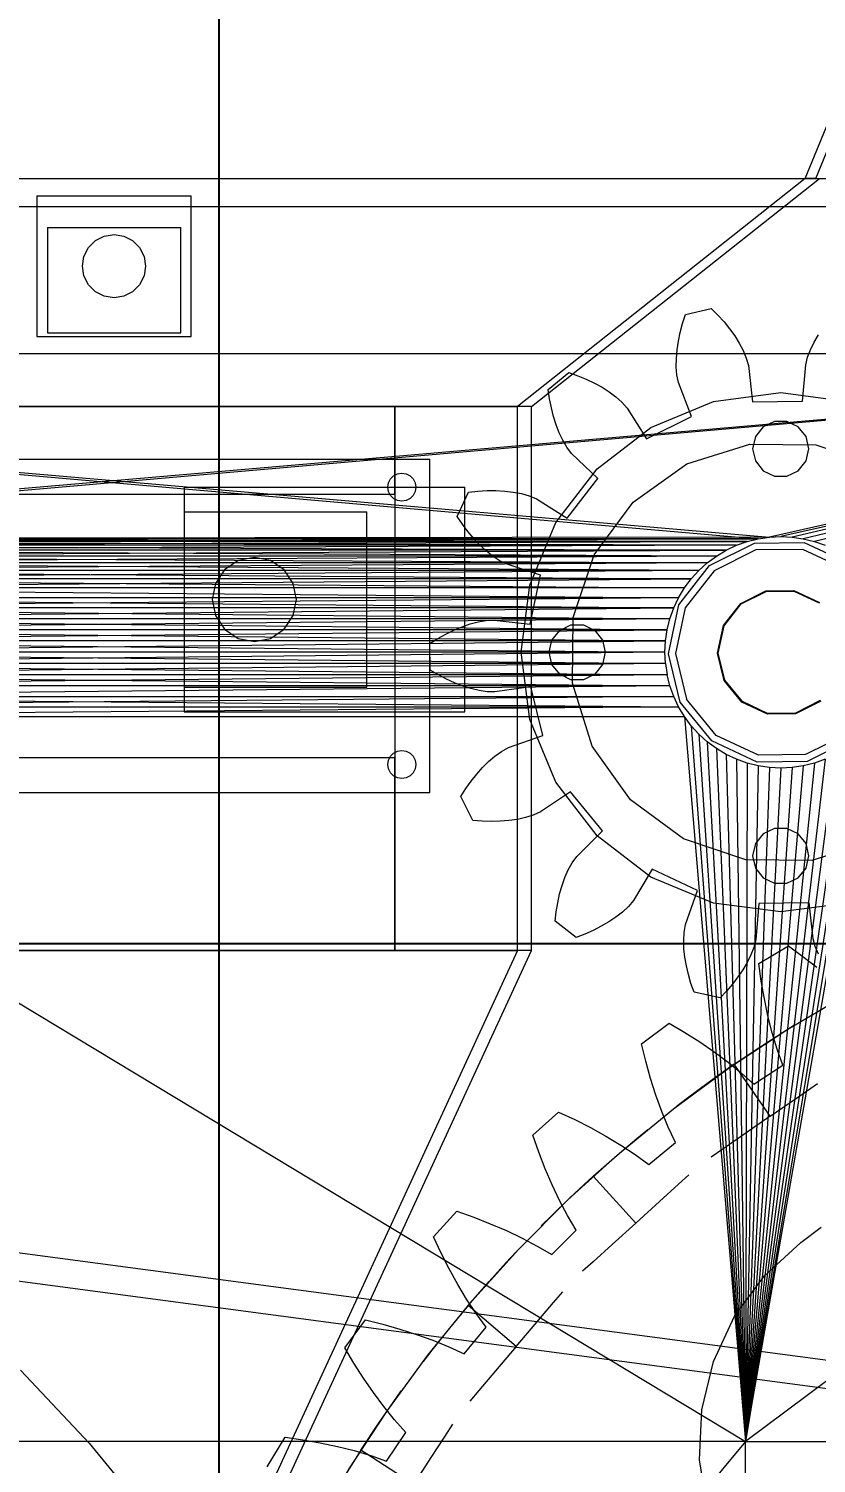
# Model space of a CAD drawing. Header units: millimetres. Extents: x -1970 to 34302, y -65268 to 6837.
# Drawn here: x 25703.9 to 25928.3, y 1933.8 to 2342.7 of the extents above; entities that cross this region are included whole.
import ezdxf

# ---------------------------------------------------------------- set-up
doc = ezdxf.new("R2010")
doc.units = ezdxf.units.MM
doc.layers.add('COTAS_P', color=1, linetype='Continuous', lineweight=0)
doc.layers.add('lateral_briquetadora', color=7, linetype='Continuous', lineweight=0)
doc.dimstyles.new('R19_100', dxfattribs={"dimtxt": 250, "dimasz": 150, "dimexe": 150, "dimexo": 80, "dimgap": 100, "dimtad": 1, "dimtih": 1, "dimtoh": 1, "dimdsep": 46, "dimcen": 0.09, "dimadec": 0, "dimazin": 0, "dimtfac": 1, "dimtdec": 4, "dimtofl": 0, "dimtmove": 0, "dimatfit": 3, "dimfxl": 1, "dimtolj": 1, "dimtzin": 0, "dimarcsym": 0})

# ---------------------------------------------------------------- blocks, each defined once
blk = doc.blocks.new('*D5')
at = {"layer": 'COTAS_P', "color": 0, "lineweight": -2, "transparency": 16777216}
for p, q in [((25438.19, 3195.06), (25908.19, 3195.06)), ((25758.19, 150), (25758.19, 3045.06)), ((25438.19, 0), (25908.19, 0))]:
    blk.add_line(p, q, dxfattribs=at)
at = {"layer": 'COTAS_P', "color": 0, "transparency": 16777216}
for points in [[(25733.19, 3045.06), (25783.19, 3045.06), (25758.19, 3195.06)], [(25733.19, 150), (25783.19, 150), (25758.19, 0)]]:
    blk.add_solid(points, dxfattribs=at)
at = {"layer": 'Defpoints', "color": 0, "transparency": 16777216}
for p in [(25358.19, 3195.06), (25758.19, 3195.06), (25358.19, 0)]:
    blk.add_point(p, dxfattribs=at)
blk = doc.blocks.new('*D6')
at = {"layer": 'COTAS_P', "color": 0, "lineweight": -2, "transparency": 16777216}
for p, q in [((25128.19, 1262), (25128.19, 2232)), ((27628.19, 1262), (27628.19, 2232)), ((25278.19, 2082), (27478.19, 2082))]:
    blk.add_line(p, q, dxfattribs=at)
at = {"layer": 'COTAS_P', "color": 0, "transparency": 16777216}
for points in [[(25278.19, 2107), (25278.19, 2057), (25128.19, 2082)], [(27478.19, 2107), (27478.19, 2057), (27628.19, 2082)]]:
    blk.add_solid(points, dxfattribs=at)
at = {"layer": 'Defpoints', "color": 0, "transparency": 16777216}
for p in [(27628.19, 2082), (25128.19, 1182), (27628.19, 1182)]:
    blk.add_point(p, dxfattribs=at)

msp = doc.modelspace()

# ---------------------------------------------------------------- linework, layer by layer
at = {"layer": 'lateral_briquetadora'}
for p, q in [((25925.187, 2300), (26075.187, 2667.25)), ((25928.187, 2300), (26078.187, 2667.25)), ((25501.187, 2300), (25955.187, 2300)), ((25528.187, 2300), (25928.187, 2300)), ((25531.187, 2300), (25925.187, 2300)), ((25925.187, 2300), (25843.187, 2235)), ((25847.187, 2235), (25929.187, 2300)), ((25928.187, 2300), (25925.187, 2300)), ((25925.187, 2300), (25929.187, 2300)), ((25706.187, 2295), (25750.187, 2295)), ((25706.187, 2295), (25706.187, 2255)), ((25750.187, 2255), (25750.187, 2295)), ((25501.187, 2292), (25955.187, 2292)), ((25709.187, 2286), (25747.187, 2286)), ((25709.187, 2286), (25709.187, 2256)), ((25747.187, 2256), (25747.187, 2286)), ((25720.905, 2280.29), (25722.897, 2282.281)), ((25722.897, 2282.281), (25725.405, 2283.56)), ((25725.405, 2283.56), (25728.187, 2284)), ((25728.187, 2284), (25730.968, 2283.56)), ((25730.968, 2283.56), (25733.477, 2282.281)), ((25733.477, 2282.281), (25735.468, 2280.29)), ((25719.187, 2275), (25719.627, 2277.781)), ((25719.627, 2277.781), (25720.905, 2280.29)), ((25735.468, 2280.29), (25736.746, 2277.781)), ((25736.746, 2277.781), (25737.187, 2275)), ((25719.627, 2272.219), (25719.187, 2275)), ((25737.187, 2275), (25736.746, 2272.219)), ((25720.905, 2269.71), (25719.627, 2272.219)), ((25722.897, 2267.719), (25720.905, 2269.71)), ((25735.468, 2269.71), (25733.477, 2267.719)), ((25736.746, 2272.219), (25735.468, 2269.71)), ((25725.405, 2266.44), (25722.897, 2267.719)), ((25728.187, 2266), (25725.405, 2266.44)), ((25730.968, 2266.44), (25728.187, 2266)), ((25733.477, 2267.719), (25730.968, 2266.44)), ((25890.198, 2258.637), (25891.003, 2261.185)), ((25891.003, 2261.185), (25898.405, 2262.974)), ((25898.405, 2262.974), (25900.286, 2261.076)), ((25900.286, 2261.076), (25902.029, 2259.13)), ((25889.536, 2256.11), (25890.198, 2258.637)), ((25902.029, 2259.13), (25903.629, 2257.142)), ((25903.629, 2257.142), (25905.077, 2255.114)), ((25706.187, 2255), (25750.187, 2255)), ((25709.187, 2256), (25747.187, 2256)), ((25888.659, 2251.144), (25889.021, 2253.61)), ((25889.021, 2253.61), (25889.536, 2256.11)), ((25905.077, 2255.114), (25906.363, 2253.05)), ((25906.363, 2253.05), (25907.47, 2250.953)), ((25926.695, 2251.199), (25927.749, 2253.324)), ((25927.749, 2253.324), (25928.981, 2255.42)), ((25308.187, 2250), (25914.952, 2197.791)), ((26148.187, 2250), (25308.187, 2250)), ((25308.187, 2250), (25911.749, 2197.316)), ((26148.187, 2250), (25541.421, 2197.791)), ((26148.187, 2250), (25544.625, 2197.316)), ((25888.431, 2246.349), (25888.458, 2248.721)), ((25888.458, 2248.721), (25888.659, 2251.144)), ((25907.47, 2250.953), (25908.368, 2248.823)), ((25908.368, 2248.823), (25908.965, 2246.655)), ((26148.187, 2250), (25914.952, 2197.791)), ((26148.187, 2250), (25918.187, 2197.95)), ((26148.187, 2250), (25921.421, 2197.791)), ((26148.187, 2250), (25924.625, 2197.316)), ((25925.312, 2246.864), (25925.853, 2249.047)), ((25925.853, 2249.047), (25926.695, 2251.199)), ((26148.187, 2250), (25927.766, 2196.529)), ((25851.94, 2239.86), (25857.833, 2244.684)), ((25857.833, 2244.684), (25860.351, 2243.789)), ((25888.605, 2244.045), (25888.431, 2246.349)), ((25908.965, 2246.655), (25910.125, 2236.372)), ((25924.415, 2236.555), (25925.312, 2246.864)), ((25860.351, 2243.789), (25862.766, 2242.793)), ((25862.766, 2242.793), (25865.07, 2241.695)), ((25865.07, 2241.695), (25867.255, 2240.497)), ((25889.065, 2241.844), (25888.605, 2244.045)), ((25892.73, 2232.166), (25889.065, 2241.844)), ((25852.32, 2237.215), (25851.94, 2239.86)), ((25852.82, 2234.651), (25852.32, 2237.215)), ((25867.255, 2240.497), (25869.309, 2239.195)), ((25869.309, 2239.195), (25871.217, 2237.786)), ((25871.217, 2237.786), (25872.95, 2236.257)), ((25899.034, 2236.429), (25918.187, 2238.95)), ((25910.125, 2236.372), (25924.415, 2236.555)), ((25918.187, 2238.95), (25937.339, 2236.429)), ((25843.187, 2235), (25613.187, 2235)), ((25648.187, 2235), (25808.187, 2235)), ((25808.187, 2235), (25843.187, 2235)), ((25808.187, 2235), (25808.187, 2080)), ((25808.187, 2210), (25808.187, 2235)), ((25847.187, 2235), (25843.187, 2235)), ((25843.187, 2080), (25843.187, 2235)), ((25847.187, 2080), (25847.187, 2235)), ((25853.441, 2232.176), (25852.82, 2234.651)), ((25872.95, 2236.257), (25874.428, 2234.562)), ((25874.428, 2234.562), (25879.935, 2225.801)), ((25881.187, 2229.036), (25899.034, 2236.429)), ((25854.185, 2229.797), (25853.441, 2232.176)), ((25855.055, 2227.526), (25854.185, 2229.797)), ((25865.861, 2217.276), (25881.187, 2229.036)), ((25879.935, 2225.801), (25892.73, 2232.166)), ((25913.199, 2229.205), (25910.979, 2226.421)), ((25916.406, 2230.75), (25913.199, 2229.205)), ((25919.967, 2230.75), (25916.406, 2230.75)), ((25923.174, 2229.205), (25919.967, 2230.75)), ((25925.394, 2226.421), (25923.174, 2229.205)), ((25856.06, 2225.378), (25855.055, 2227.526)), ((25857.217, 2223.377), (25856.06, 2225.378)), ((25891.463, 2218.67), (25909.371, 2224.299)), ((25909.371, 2224.299), (25928.143, 2224.118)), ((25910.979, 2226.421), (25910.187, 2222.95)), ((25926.187, 2222.95), (25925.394, 2226.421)), ((25858.586, 2221.594), (25857.217, 2223.377)), ((25866.087, 2214.465), (25858.586, 2221.594)), ((25910.187, 2222.95), (25910.979, 2219.479)), ((25925.394, 2219.479), (25926.187, 2222.95)), ((25928.143, 2224.118), (25945.939, 2218.146)), ((25638.187, 2220), (25818.187, 2220)), ((25808.951, 2215.804), (25810.187, 2216)), ((25810.187, 2216), (25811.423, 2215.804)), ((25818.187, 2125), (25818.187, 2220)), ((25854.101, 2201.95), (25865.861, 2217.276)), ((25876.171, 2207.783), (25891.463, 2218.67)), ((25910.979, 2219.479), (25913.199, 2216.696)), ((25913.199, 2216.696), (25916.406, 2215.151)), ((25919.967, 2215.151), (25923.174, 2216.696)), ((25923.174, 2216.696), (25925.394, 2219.479)), ((25748.187, 2212), (25828.187, 2212)), ((25748.187, 2212), (25748.187, 2148)), ((25806.187, 2212), (25806.382, 2213.236)), ((25806.382, 2210.764), (25806.187, 2212)), ((25806.382, 2213.236), (25806.951, 2214.351)), ((25806.951, 2214.351), (25807.835, 2215.236)), ((25807.835, 2215.236), (25808.951, 2215.804)), ((25811.423, 2215.804), (25812.538, 2215.236)), ((25812.538, 2215.236), (25813.423, 2214.351)), ((25813.423, 2214.351), (25813.991, 2213.236)), ((25813.991, 2213.236), (25814.187, 2212)), ((25814.187, 2212), (25813.991, 2210.764)), ((25828.187, 2148), (25828.187, 2212)), ((25857.321, 2203.178), (25866.087, 2214.465)), ((25916.406, 2215.151), (25919.967, 2215.151)), ((25648.187, 2210), (25808.187, 2210)), ((25806.951, 2209.649), (25806.382, 2210.764)), ((25807.835, 2208.764), (25806.951, 2209.649)), ((25808.951, 2208.196), (25807.835, 2208.764)), ((25810.187, 2208), (25808.951, 2208.196)), ((25811.423, 2208.196), (25810.187, 2208)), ((25812.538, 2208.764), (25811.423, 2208.196)), ((25813.423, 2209.649), (25812.538, 2208.764)), ((25813.991, 2210.764), (25813.423, 2209.649)), ((25825.999, 2203.698), (25829.215, 2210.602)), ((25829.215, 2210.602), (25831.872, 2210.888)), ((25831.872, 2210.888), (25834.48, 2211.038)), ((25834.48, 2211.038), (25837.032, 2211.049)), ((25837.032, 2211.049), (25839.52, 2210.917)), ((25839.52, 2210.917), (25841.936, 2210.636)), ((25841.936, 2210.636), (25844.266, 2210.194)), ((25844.266, 2210.194), (25846.491, 2209.568)), ((25846.491, 2209.568), (25848.558, 2208.682)), ((25848.558, 2208.682), (25857.321, 2203.178)), ((25748.187, 2205), (25800.187, 2205)), ((25748.187, 2205), (25748.187, 2155)), ((25800.187, 2155), (25800.187, 2205)), ((25864.991, 2192.703), (25876.171, 2207.783)), ((25827.489, 2201.48), (25825.999, 2203.698)), ((25829.052, 2199.387), (25827.489, 2201.48)), ((25846.708, 2184.103), (25854.101, 2201.95)), ((25541.421, 2197.791), (25911.749, 2197.316)), ((25914.952, 2197.791), (25544.625, 2197.316)), ((25908.607, 2196.529), (25544.625, 2197.316)), ((25911.749, 2197.316), (25544.625, 2197.316)), ((25547.766, 2196.529), (25911.749, 2197.316)), ((25905.558, 2195.438), (25547.766, 2196.529)), ((25908.607, 2196.529), (25547.766, 2196.529)), ((25550.815, 2195.438), (25908.607, 2196.529)), ((25830.685, 2197.426), (25829.052, 2199.387)), ((25832.387, 2195.606), (25830.685, 2197.426)), ((25834.156, 2193.938), (25832.387, 2195.606)), ((25897.916, 2189.711), (25910.667, 2196.054)), ((25905.558, 2195.438), (25908.607, 2196.529)), ((25908.607, 2196.529), (25911.749, 2197.316)), ((25910.667, 2196.054), (25924.907, 2196.237)), ((25911.749, 2197.316), (25914.952, 2197.791)), ((25914.952, 2197.791), (25918.187, 2197.95)), ((25918.187, 2197.95), (25921.421, 2197.791)), ((25921.421, 2197.791), (25924.625, 2197.316)), ((25924.625, 2197.316), (25927.766, 2196.529)), ((25924.907, 2196.237), (25937.816, 2190.222)), ((25927.766, 2196.529), (25930.815, 2195.438)), ((25550.815, 2195.438), (25902.63, 2194.054)), ((25905.558, 2195.438), (25550.815, 2195.438)), ((25905.558, 2195.438), (25553.743, 2194.054)), ((25899.853, 2192.389), (25553.743, 2194.054)), ((25902.63, 2194.054), (25553.743, 2194.054)), ((25556.52, 2192.389), (25902.63, 2194.054)), ((25899.853, 2192.389), (25556.52, 2192.389)), ((25556.52, 2192.389), (25897.252, 2190.46)), ((25899.853, 2192.389), (25559.122, 2190.46)), ((25768.187, 2192), (25763.594, 2191.087)), ((25772.779, 2191.087), (25768.187, 2192)), ((25835.994, 2192.438), (25834.156, 2193.938)), ((25837.904, 2191.137), (25835.994, 2192.438)), ((25859.018, 2174.906), (25864.991, 2192.703)), ((25897.252, 2190.46), (25899.853, 2192.389)), ((25911.137, 2194.11), (25899.183, 2188.164)), ((25899.853, 2192.389), (25902.63, 2194.054)), ((25902.63, 2194.054), (25905.558, 2195.438)), ((25924.487, 2194.281), (25911.137, 2194.11)), ((25936.589, 2188.643), (25924.487, 2194.281)), ((25894.852, 2188.285), (25559.122, 2190.46)), ((25897.252, 2190.46), (25559.122, 2190.46)), ((25897.252, 2190.46), (25561.521, 2188.285)), ((25561.521, 2188.285), (25892.677, 2185.885)), ((25894.852, 2188.285), (25561.521, 2188.285)), ((25894.852, 2188.285), (25563.696, 2185.885)), ((25759.701, 2188.485), (25757.1, 2184.592)), ((25763.594, 2191.087), (25759.701, 2188.485)), ((25776.672, 2188.485), (25772.779, 2191.087)), ((25779.273, 2184.592), (25776.672, 2188.485)), ((25839.912, 2190.125), (25837.904, 2191.137)), ((25849.763, 2186.956), (25839.912, 2190.125)), ((25889.18, 2178.464), (25897.916, 2189.711)), ((25899.183, 2188.164), (25890.993, 2177.619)), ((25892.677, 2185.885), (25894.852, 2188.285)), ((25894.852, 2188.285), (25897.252, 2190.46)), ((25563.696, 2185.885), (25890.748, 2183.284)), ((25892.677, 2185.885), (25563.696, 2185.885)), ((25565.625, 2183.284), (25892.677, 2185.885)), ((25757.1, 2184.592), (25756.187, 2180)), ((25780.187, 2180), (25779.273, 2184.592)), ((25844.187, 2164.95), (25846.708, 2184.103)), ((25846.762, 2172.984), (25849.763, 2186.956)), ((25890.748, 2183.284), (25892.677, 2185.885)), ((25565.625, 2183.284), (25889.083, 2180.506)), ((25890.748, 2183.284), (25565.625, 2183.284)), ((25567.29, 2180.506), (25887.699, 2177.579)), ((25889.083, 2180.506), (25567.29, 2180.506)), ((25889.083, 2180.506), (25568.675, 2177.579)), ((25756.187, 2180), (25757.1, 2175.408)), ((25779.273, 2175.408), (25780.187, 2180)), ((25887.699, 2177.579), (25889.083, 2180.506)), ((25889.083, 2180.506), (25890.748, 2183.284)), ((25906.784, 2178.878), (25913.957, 2182.446)), ((25906.911, 2178.724), (25914.004, 2182.252)), ((26228.187, 2180), (25908.187, 1940)), ((25913.957, 2182.446), (25921.967, 2182.549)), ((25914.004, 2182.252), (25921.925, 2182.353)), ((25921.925, 2182.353), (25929.105, 2179.008)), ((25921.967, 2182.549), (25929.228, 2179.166)), ((25568.675, 2177.579), (25886.608, 2174.53)), ((25887.699, 2177.579), (25568.675, 2177.579)), ((25569.766, 2174.53), (25887.699, 2177.579)), ((25757.1, 2175.408), (25759.701, 2171.515)), ((25776.672, 2171.515), (25779.273, 2175.408)), ((25886.189, 2164.54), (25889.18, 2178.464)), ((25886.608, 2174.53), (25887.699, 2177.579)), ((25890.993, 2177.619), (25888.189, 2164.566)), ((25901.87, 2172.552), (25906.784, 2178.878)), ((25902.052, 2172.467), (25906.911, 2178.724)), ((25886.608, 2174.53), (25569.766, 2174.53)), ((25569.766, 2174.53), (25885.821, 2171.388)), ((25886.608, 2174.53), (25570.552, 2171.388)), ((25570.552, 2171.388), (25885.345, 2168.185)), ((25885.821, 2171.388), (25570.552, 2171.388)), ((25571.028, 2168.185), (25885.821, 2171.388)), ((25759.701, 2171.515), (25763.594, 2168.913)), ((25772.779, 2168.913), (25776.672, 2171.515)), ((25822.773, 2170.155), (25825.067, 2171.272)), ((25825.067, 2171.272), (25827.367, 2172.233)), ((25827.367, 2172.233), (25829.665, 2173.027)), ((25829.665, 2173.027), (25831.956, 2173.64)), ((25831.956, 2173.64), (25834.232, 2174.041)), ((25834.232, 2174.041), (25836.479, 2174.14)), ((25836.479, 2174.14), (25846.762, 2172.984)), ((25852.979, 2168.421), (25855.199, 2171.205)), ((25855.199, 2171.205), (25858.406, 2172.75)), ((25858.406, 2172.75), (25861.967, 2172.75)), ((25858.838, 2156.135), (25859.018, 2174.906)), ((25861.967, 2172.75), (25865.174, 2171.205)), ((25865.174, 2171.205), (25867.394, 2168.421)), ((25885.345, 2168.185), (25885.821, 2171.388)), ((25885.821, 2171.388), (25886.608, 2174.53)), ((25900.188, 2164.72), (25901.87, 2172.552)), ((25900.388, 2164.722), (25902.052, 2172.467)), ((25571.028, 2168.185), (25885.187, 2164.95)), ((25885.345, 2168.185), (25571.028, 2168.185)), ((25571.187, 2164.95), (25885.345, 2168.185)), ((25763.594, 2168.913), (25768.187, 2168)), ((25768.187, 2168), (25772.779, 2168.913)), ((25818.219, 2167.477), (25820.488, 2168.888)), ((25818.316, 2159.862), (25818.219, 2167.477)), ((25820.488, 2168.888), (25822.773, 2170.155)), ((25852.187, 2164.95), (25852.979, 2168.421)), ((25867.394, 2168.421), (25868.187, 2164.95)), ((25885.187, 2164.95), (25885.345, 2168.185)), ((25885.187, 2164.95), (25571.028, 2161.716)), ((25571.187, 2164.95), (25885.345, 2161.716)), ((25885.187, 2164.95), (25571.187, 2164.95)), ((25846.708, 2145.798), (25844.187, 2164.95)), ((25852.979, 2161.479), (25852.187, 2164.95)), ((25868.187, 2164.95), (25867.394, 2161.479)), ((25885.345, 2161.716), (25885.187, 2164.95)), ((25889.536, 2150.698), (25886.189, 2164.54)), ((25888.189, 2164.566), (25891.327, 2151.589)), ((25902.071, 2156.933), (25900.188, 2164.72)), ((25902.25, 2157.022), (25900.388, 2164.722)), ((25885.345, 2161.716), (25570.552, 2158.512)), ((25885.345, 2161.716), (25571.028, 2161.716)), ((25571.028, 2161.716), (25885.821, 2158.512)), ((25820.621, 2158.51), (25818.316, 2159.862)), ((25855.199, 2158.696), (25852.979, 2161.479)), ((25867.394, 2161.479), (25865.174, 2158.696)), ((25885.345, 2161.716), (25885.821, 2158.512)), ((25886.608, 2155.371), (25568.675, 2152.322)), ((25885.821, 2158.512), (25569.766, 2155.371)), ((25886.608, 2155.371), (25569.766, 2155.371)), ((25570.552, 2158.512), (25886.608, 2155.371)), ((25885.821, 2158.512), (25570.552, 2158.512)), ((25748.187, 2155), (25800.187, 2155)), ((25822.937, 2157.303), (25820.621, 2158.51)), ((25825.26, 2156.245), (25822.937, 2157.303)), ((25827.583, 2155.343), (25825.26, 2156.245)), ((25829.901, 2154.608), (25827.583, 2155.343)), ((25846.991, 2155.089), (25836.741, 2153.669)), ((25850.35, 2141.198), (25846.991, 2155.089)), ((25858.406, 2157.151), (25855.199, 2158.696)), ((25861.967, 2157.151), (25858.406, 2157.151)), ((25864.466, 2138.227), (25858.838, 2156.135)), ((25865.174, 2158.696), (25861.967, 2157.151)), ((25886.608, 2155.371), (25885.821, 2158.512)), ((25887.699, 2152.322), (25886.608, 2155.371)), ((25907.145, 2150.735), (25902.071, 2156.933)), ((25907.268, 2150.893), (25902.25, 2157.022)), ((25887.699, 2152.322), (25567.29, 2149.394)), ((25568.675, 2152.322), (25887.699, 2152.322)), ((25568.675, 2152.322), (25889.083, 2149.394)), ((25832.207, 2154.054), (25829.901, 2154.608)), ((25834.493, 2153.711), (25832.207, 2154.054)), ((25836.741, 2153.669), (25834.493, 2153.711)), ((25889.083, 2149.394), (25887.699, 2152.322)), ((25898.557, 2139.678), (25889.536, 2150.698)), ((25899.784, 2141.258), (25891.327, 2151.589)), ((25914.406, 2147.352), (25907.145, 2150.735)), ((25914.448, 2147.547), (25907.268, 2150.893)), ((25929.462, 2151.177), (25922.369, 2147.649)), ((25929.589, 2151.022), (25922.416, 2147.454)), ((25889.083, 2149.394), (25565.625, 2146.616)), ((25565.625, 2146.616), (25890.748, 2146.616)), ((25565.625, 2146.616), (25908.187, 1940)), ((25567.29, 2149.394), (25889.083, 2149.394)), ((25748.187, 2148), (25828.187, 2148)), ((25890.748, 2146.616), (25889.083, 2149.394)), ((25892.677, 2144.015), (25890.748, 2146.616)), ((25890.748, 2146.616), (25908.187, 1940)), ((25922.416, 2147.454), (25914.406, 2147.352)), ((25922.369, 2147.649), (25914.448, 2147.547)), ((25854.101, 2127.95), (25846.708, 2145.798)), ((25892.677, 2144.015), (25894.852, 2141.616)), ((25892.677, 2144.015), (25908.187, 1940)), ((25908.187, 1940), (25943.696, 2144.015)), ((25840.583, 2137.779), (25850.35, 2141.198)), ((25897.252, 2139.441), (25894.852, 2141.616)), ((25894.852, 2141.616), (25908.187, 1940)), ((25899.853, 2137.512), (25897.252, 2139.441)), ((25897.252, 2139.441), (25908.187, 1940)), ((25911.466, 2133.664), (25898.557, 2139.678)), ((25911.886, 2135.619), (25899.784, 2141.258)), ((25941.521, 2141.616), (25908.187, 1940)), ((25939.122, 2139.441), (25908.187, 1940)), ((25937.19, 2141.737), (25925.236, 2135.79)), ((25938.457, 2140.189), (25925.706, 2133.846)), ((25648.187, 2135), (25808.187, 2135)), ((25806.187, 2133), (25806.382, 2134.236)), ((25806.382, 2134.236), (25806.951, 2135.351)), ((25806.951, 2135.351), (25807.835, 2136.236)), ((25807.835, 2136.236), (25808.951, 2136.804)), ((25808.187, 2080), (25808.187, 2135)), ((25808.951, 2136.804), (25810.187, 2137)), ((25810.187, 2137), (25811.423, 2136.804)), ((25811.423, 2136.804), (25812.538, 2136.236)), ((25812.538, 2136.236), (25813.423, 2135.351)), ((25813.423, 2135.351), (25813.991, 2134.236)), ((25813.991, 2134.236), (25814.187, 2133)), ((25834.927, 2133.819), (25836.725, 2135.366)), ((25836.725, 2135.366), (25838.602, 2136.715)), ((25838.602, 2136.715), (25840.583, 2137.779)), ((25875.354, 2122.934), (25864.466, 2138.227)), ((25902.63, 2135.847), (25899.853, 2137.512)), ((25899.853, 2137.512), (25908.187, 1940)), ((25905.558, 2134.462), (25902.63, 2135.847)), ((25902.63, 2135.847), (25908.187, 1940)), ((25908.607, 2133.371), (25905.558, 2134.462)), ((25905.558, 2134.462), (25908.187, 1940)), ((25936.52, 2137.512), (25908.187, 1940)), ((25933.743, 2135.847), (25908.187, 1940)), ((25930.815, 2134.462), (25908.187, 1940)), ((25925.236, 2135.79), (25911.886, 2135.619)), ((25930.815, 2134.462), (25927.766, 2133.371)), ((25806.382, 2131.764), (25806.187, 2133)), ((25806.951, 2130.649), (25806.382, 2131.764)), ((25807.835, 2129.764), (25806.951, 2130.649)), ((25813.423, 2130.649), (25812.538, 2129.764)), ((25813.991, 2131.764), (25813.423, 2130.649)), ((25814.187, 2133), (25813.991, 2131.764)), ((25829.963, 2128.241), (25831.546, 2130.243)), ((25831.546, 2130.243), (25833.201, 2132.106)), ((25833.201, 2132.106), (25834.927, 2133.819)), ((25927.766, 2133.371), (25908.187, 1940)), ((25908.607, 2133.371), (25908.187, 1940)), ((25924.625, 2132.584), (25908.187, 1940)), ((25911.749, 2132.584), (25908.187, 1940)), ((25921.421, 2132.109), (25908.187, 1940)), ((25914.952, 2132.109), (25908.187, 1940)), ((25918.187, 2131.95), (25908.187, 1940)), ((25911.749, 2132.584), (25908.607, 2133.371)), ((25925.706, 2133.846), (25911.466, 2133.664)), ((25914.952, 2132.109), (25911.749, 2132.584)), ((25918.187, 2131.95), (25914.952, 2132.109)), ((25921.421, 2132.109), (25918.187, 2131.95)), ((25924.625, 2132.584), (25921.421, 2132.109)), ((25927.766, 2133.371), (25924.625, 2132.584)), ((25808.951, 2129.196), (25807.835, 2129.764)), ((25810.187, 2129), (25808.951, 2129.196)), ((25811.423, 2129.196), (25810.187, 2129)), ((25812.538, 2129.764), (25811.423, 2129.196)), ((25827.022, 2123.853), (25828.455, 2126.108)), ((25828.455, 2126.108), (25829.963, 2128.241)), ((25865.861, 2112.624), (25854.101, 2127.95)), ((25638.187, 2125), (25818.187, 2125)), ((25830.414, 2117.034), (25827.022, 2123.853)), ((25858.32, 2125.175), (25849.701, 2119.449)), ((25867.373, 2114.117), (25858.32, 2125.175)), ((25890.434, 2111.755), (25875.354, 2122.934)), ((25847.658, 2118.51), (25845.449, 2117.828)), ((25849.701, 2119.449), (25847.658, 2118.51)), ((25833.077, 2116.816), (25830.414, 2117.034)), ((25835.688, 2116.733), (25833.077, 2116.816)), ((25838.24, 2116.787), (25835.688, 2116.733)), ((25840.724, 2116.983), (25838.24, 2116.787)), ((25843.131, 2117.326), (25840.724, 2116.983)), ((25845.449, 2117.828), (25843.131, 2117.326)), ((25860.057, 2106.798), (25867.373, 2114.117)), ((25916.406, 2114.75), (25913.199, 2113.205)), ((25919.967, 2114.75), (25916.406, 2114.75)), ((25923.174, 2113.205), (25919.967, 2114.75)), ((25881.187, 2100.864), (25865.861, 2112.624)), ((25908.23, 2105.782), (25890.434, 2111.755)), ((25910.979, 2110.421), (25910.187, 2106.95)), ((25913.199, 2113.205), (25910.979, 2110.421)), ((25925.394, 2110.421), (25923.174, 2113.205)), ((25926.187, 2106.95), (25925.394, 2110.421)), ((25944.91, 2111.23), (25927.002, 2105.601)), ((25858.734, 2104.98), (25860.057, 2106.798)), ((25927.002, 2105.601), (25908.23, 2105.782)), ((25910.187, 2106.95), (25910.979, 2103.479)), ((25925.394, 2103.479), (25926.187, 2106.95)), ((25856.679, 2100.777), (25857.629, 2102.951)), ((25857.629, 2102.951), (25858.734, 2104.98)), ((25881.507, 2103.139), (25876.226, 2094.24)), ((25894.461, 2097.104), (25881.507, 2103.139)), ((25910.979, 2103.479), (25913.199, 2100.696)), ((25923.174, 2100.696), (25925.394, 2103.479)), ((25855.185, 2096.088), (25855.868, 2098.485)), ((25855.868, 2098.485), (25856.679, 2100.777)), ((25899.034, 2093.472), (25881.187, 2100.864)), ((25913.199, 2100.696), (25916.406, 2099.151)), ((25916.406, 2099.151), (25919.967, 2099.151)), ((25919.967, 2099.151), (25923.174, 2100.696)), ((25854.194, 2091.022), (25854.628, 2093.598)), ((25854.628, 2093.598), (25855.185, 2096.088)), ((25876.226, 2094.24), (25874.792, 2092.508)), ((25891.045, 2087.336), (25894.461, 2097.104)), ((25918.187, 2090.95), (25899.034, 2093.472)), ((25911.958, 2093.346), (25911.061, 2083.037)), ((25926.248, 2093.529), (25911.958, 2093.346)), ((25937.339, 2093.472), (25918.187, 2090.95)), ((25927.409, 2083.246), (25926.248, 2093.529)), ((25853.882, 2088.368), (25854.194, 2091.022)), ((25871.228, 2089.477), (25869.207, 2088.124)), ((25873.098, 2090.935), (25871.228, 2089.477)), ((25874.792, 2092.508), (25873.098, 2090.935)), ((25859.896, 2083.696), (25853.882, 2088.368)), ((25864.779, 2085.713), (25862.391, 2084.655)), ((25867.054, 2086.869), (25864.779, 2085.713)), ((25869.207, 2088.124), (25867.054, 2086.869)), ((25890.642, 2085.124), (25891.045, 2087.336)), ((25862.391, 2084.655), (25859.896, 2083.696)), ((25890.527, 2082.815), (25890.642, 2085.124)), ((25890.614, 2080.445), (25890.527, 2082.815)), ((25911.061, 2083.037), (25910.521, 2080.854)), ((25911.905, 2076.253), (25920.364, 2081.323)), ((25920.364, 2081.323), (25924.485, 2078.294)), ((25928.005, 2081.078), (25927.409, 2083.246)), ((25928.903, 2078.948), (25928.005, 2081.078)), ((25843.187, 2080), (25613.187, 2080)), ((25648.187, 2080), (25808.187, 2080)), ((25843.187, 2080), (25760.187, 1900)), ((25764.187, 1900), (25847.187, 2080)), ((25808.187, 2080), (25843.187, 2080)), ((25847.187, 2080), (25843.187, 2080)), ((25890.877, 2078.028), (25890.614, 2080.445)), ((25891.303, 2075.572), (25890.877, 2078.028)), ((25909.678, 2078.702), (25908.625, 2076.577)), ((25910.521, 2080.854), (25909.678, 2078.702)), ((25924.485, 2078.294), (25928.462, 2075.171)), ((25891.881, 2073.087), (25891.303, 2075.572)), ((25892.607, 2070.578), (25891.881, 2073.087)), ((25907.392, 2074.48), (25905.996, 2072.416)), ((25908.625, 2076.577), (25907.392, 2074.48)), ((25912.633, 2071.19), (25911.905, 2076.253)), ((25893.478, 2068.051), (25892.607, 2070.578)), ((25904.448, 2070.387), (25902.755, 2068.398)), ((25905.996, 2072.416), (25904.448, 2070.387)), ((25913.513, 2066.211), (25912.633, 2071.19)), ((25900.924, 2066.452), (25893.478, 2068.051)), ((25902.755, 2068.398), (25900.924, 2066.452)), ((25914.552, 2061.322), (25913.513, 2066.211)), ((25920.174, 2057.552), (25937.284, 2067.661)), ((25915.761, 2056.533), (25914.552, 2061.322)), ((25878.518, 2053.362), (25886.439, 2059.237)), ((25886.439, 2059.237), (25890.837, 2056.627)), ((25890.837, 2056.627), (25895.101, 2053.908)), ((25903.597, 2046.589), (25920.174, 2057.552)), ((25912.51, 2052.634), (25918.653, 2056.596)), ((25918.653, 2056.596), (25922.096, 2058.746)), ((25879.738, 2048.395), (25878.518, 2053.362)), ((25895.101, 2053.908), (25899.219, 2051.077)), ((25904.957, 2047.535), (25912.51, 2052.634)), ((25917.153, 2051.855), (25915.761, 2056.533)), ((25881.102, 2043.526), (25879.738, 2048.395)), ((25899.219, 2051.077), (25903.182, 2048.128)), ((25918.751, 2047.306), (25917.153, 2051.855)), ((25887.597, 2034.801), (25903.597, 2046.589)), ((25904.957, 2047.535), (25897.524, 2042.262)), ((25903.182, 2048.128), (25906.971, 2045.052)), ((25915.201, 2032.734), (25904.957, 2047.535)), ((25906.971, 2045.052), (25910.562, 2041.834)), ((25910.562, 2041.834), (25918.751, 2047.306)), ((25882.616, 2038.763), (25881.102, 2043.526)), ((25897.524, 2042.262), (25891.653, 2037.908)), ((25922.693, 2037.919), (25928.701, 2042.078)), ((27123.191, 1804.947), (25376.879, 2036.782)), ((25884.288, 2034.116), (25882.616, 2038.763)), ((25891.653, 2037.908), (25888.427, 2035.444)), ((25915.201, 2032.734), (25922.693, 2037.919)), ((25847.535, 2027.309), (25854.842, 2033.932)), ((25854.842, 2033.932), (25859.475, 2031.766)), ((25872.215, 2022.218), (25887.597, 2034.801)), ((25886.132, 2029.596), (25884.288, 2034.116)), ((25915.201, 2032.734), (25907.709, 2027.548)), ((27122.138, 1797.017), (25375.827, 2028.852)), ((25859.475, 2031.766), (25863.984, 2029.478)), ((25863.984, 2029.478), (25868.361, 2027.065)), ((25877.164, 2026.409), (25880.296, 2028.991)), ((25888.168, 2025.226), (25886.132, 2029.596)), ((25849.236, 2022.486), (25847.535, 2027.309)), ((25868.361, 2027.065), (25872.593, 2024.518)), ((25871.591, 2021.679), (25877.164, 2026.409)), ((25872.593, 2024.518), (25876.665, 2021.828)), ((25880.555, 2018.977), (25888.168, 2025.226)), ((25907.709, 2027.548), (25901.7, 2023.39)), ((25851.071, 2017.774), (25849.236, 2022.486)), ((25857.489, 2008.872), (25872.215, 2022.218)), ((25864.768, 2015.638), (25871.591, 2021.679)), ((25876.665, 2021.828), (25880.555, 2018.977)), ((25901.7, 2023.39), (25898.366, 2021.082)), ((25853.044, 2013.182), (25851.071, 2017.774)), ((25889.021, 2013.327), (25892.025, 2016.05)), ((25855.164, 2008.721), (25853.044, 2013.182)), ((25864.768, 2015.638), (25858.087, 2009.44)), ((25876.856, 2002.301), (25864.768, 2015.638)), ((25883.607, 2008.42), (25889.021, 2013.327)), ((25843.459, 1994.797), (25857.489, 2008.872)), ((25858.087, 2009.44), (25852.833, 2004.358)), ((25857.441, 2004.404), (25855.164, 2008.721)), ((25876.856, 2002.301), (25883.607, 2008.42)), ((25819.255, 1998.345), (25825.877, 2005.652)), ((25825.877, 2005.652), (25830.701, 2003.95)), ((25830.701, 2003.95), (25835.413, 2002.116)), ((25852.833, 2004.358), (25849.957, 2001.493)), ((25859.897, 2000.254), (25857.441, 2004.404)), ((25835.413, 2002.116), (25840.004, 2000.143)), ((25840.004, 2000.143), (25844.466, 1998.023)), ((25852.933, 1993.29), (25859.897, 2000.254)), ((25876.856, 2002.301), (25870.104, 1996.182)), ((25923.912, 1996.794), (25929.733, 2001.073)), ((25821.421, 1993.711), (25819.255, 1998.345)), ((25844.466, 1998.023), (25848.782, 1995.745)), ((25848.782, 1995.745), (25852.933, 1993.29)), ((25870.104, 1996.182), (25864.69, 1991.275)), ((25913.442, 1987.182), (25923.912, 1996.794)), ((25823.708, 1989.202), (25821.421, 1993.711)), ((25830.159, 1980.029), (25843.459, 1994.797)), ((25839.969, 1991.066), (25842.738, 1994.034)), ((25864.69, 1991.275), (25861.686, 1988.552)), ((25826.122, 1984.826), (25823.708, 1989.202)), ((25835.061, 1985.649), (25839.969, 1991.066)), ((25905.049, 1975.713), (25913.442, 1987.182)), ((25828.669, 1980.594), (25826.122, 1984.826)), ((25829.085, 1978.769), (25835.061, 1985.649)), ((25817.625, 1964.607), (25830.159, 1980.029)), ((25831.359, 1976.521), (25828.669, 1980.594)), ((25848.706, 1974.071), (25853.433, 1979.643)), ((25853.433, 1979.643), (25856.056, 1982.735)), ((25829.085, 1978.769), (25823.271, 1971.752)), ((25842.811, 1967.123), (25829.085, 1978.769)), ((25834.209, 1972.632), (25831.359, 1976.521)), ((25899.054, 1962.827), (25905.049, 1975.713)), ((25793.95, 1966.748), (25799.824, 1974.669)), ((25799.824, 1974.669), (25804.791, 1973.448)), ((25804.791, 1973.448), (25809.66, 1972.085)), ((25809.66, 1972.085), (25814.423, 1970.571)), ((25823.271, 1971.752), (25818.726, 1966.027)), ((25827.961, 1965.018), (25834.209, 1972.632)), ((25842.811, 1967.123), (25848.706, 1974.071)), ((25796.56, 1962.349), (25793.95, 1966.748)), ((25814.423, 1970.571), (25819.071, 1968.899)), ((25819.071, 1968.899), (25823.59, 1967.055)), ((25823.59, 1967.055), (25827.961, 1965.018)), ((25842.811, 1967.123), (25836.916, 1960.176)), ((25805.888, 1948.57), (25817.625, 1964.607)), ((25818.726, 1966.027), (25816.248, 1962.811)), ((25895.689, 1949.018), (25899.054, 1962.827)), ((25701.551, 1960.332), (25721.063, 1939.592)), ((25799.278, 1958.086), (25796.56, 1962.349)), ((25836.916, 1960.176), (25832.189, 1954.604)), ((25802.109, 1953.967), (25799.278, 1958.086)), ((25807.707, 1951.169), (25810.064, 1954.474)), ((25832.189, 1954.604), (25829.565, 1951.512)), ((25805.058, 1950.005), (25802.109, 1953.967)), ((25803.548, 1945.158), (25807.707, 1951.169)), ((25794.978, 1931.959), (25805.888, 1948.57)), ((25808.135, 1946.216), (25805.058, 1950.005)), ((25811.353, 1942.624), (25808.135, 1946.216)), ((25895.082, 1934.819), (25895.689, 1949.018)), ((25798.521, 1937.557), (25803.548, 1945.158)), ((25805.881, 1934.435), (25811.353, 1942.624)), ((25822.546, 1941.602), (25824.743, 1945.01)), ((25908.187, 1940), (25548.187, 1940)), ((25908.187, 1940), (25548.187, 1510)), ((25721.063, 1939.592), (25738.977, 1917.784)), ((25771.864, 1932.823), (25776.934, 1941.281)), ((25776.934, 1941.281), (25781.996, 1940.554)), ((25781.996, 1940.554), (25786.976, 1939.674)), ((25786.976, 1939.674), (25791.864, 1938.634)), ((25791.864, 1938.634), (25796.653, 1937.426)), ((25818.586, 1935.461), (25822.546, 1941.602)), ((25908.187, 1510), (25908.187, 1940)), ((25908.187, 1940), (26348.187, 1940)), ((25798.521, 1937.557), (25793.672, 1929.841)), ((25796.653, 1937.426), (25801.331, 1936.034)), ((25813.649, 1927.803), (25798.521, 1937.557)), ((25801.331, 1936.034), (25805.881, 1934.435)), ((25813.649, 1927.803), (25818.586, 1935.461)), ((25897.257, 1920.774), (25895.082, 1934.819))]:
    msp.add_line(p, q, dxfattribs=at)

# ---------------------------------------------------------------- dimensions: what is measured, and where the dimension line sits
at = {"layer": 'COTAS_P'}
for p1, p2, distance, picture, middle in [((25358.187, 0), (25358.187, 3195.061), -400, '*D5', (25758.187, 1597.53)), ((25128.187, 1182), (27628.187, 1182), 900, '*D6', (26378.187, 2082))]:
    dim = msp.add_aligned_dim(p1=p1, p2=p2, distance=distance, text='<> P', dimstyle='R19_100', dxfattribs=at)
    dim.commit()
    dim.dimension.update_dxf_attribs({"geometry": picture, "text_midpoint": middle})

doc.saveas('drawing.dxf')
